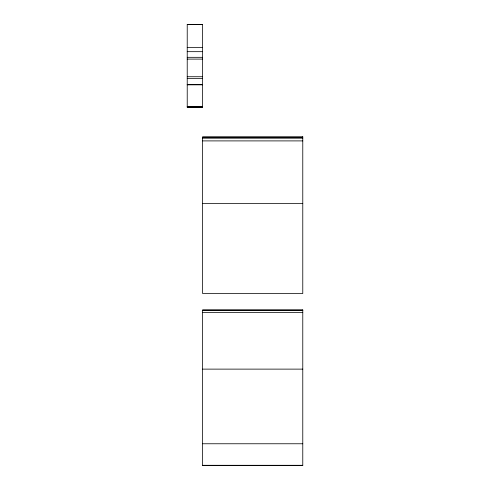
<?xml version="1.0" encoding="UTF-8"?>
<svg xmlns="http://www.w3.org/2000/svg" width="490" height="490" viewBox="0 0 490 490"><rect width="100%" height="100%" fill="white"/><g stroke="black" fill="none" stroke-linecap="round" stroke-linejoin="round"><path stroke-width="0.73" d="M187.223 24.61L202.609 24.61M187.223 47.567L202.609 47.567M187.223 51.671L202.609 51.671M187.223 57.324L202.609 57.324M187.223 59.1L202.609 59.1M187.223 76.734L202.609 76.734M187.223 78.621L202.609 78.621M187.223 84.611L202.609 84.611M187.223 84.831L202.609 84.831M187.223 106.71L202.609 106.71M187.223 106.93L202.609 106.93M202.609 137.365L302.777 137.365M202.609 138.18L302.777 138.18M202.609 140.9L302.777 140.9M202.609 203.613L302.777 203.613M202.609 310.17L302.777 310.17M202.609 310.58L302.777 310.58M202.609 312.461L302.777 312.461M202.609 369.123L302.777 369.123M202.609 443.762L302.777 443.762M202.609 465.298L302.777 465.298M202.609 24.5L187.223 24.5L187.223 107.365L202.609 107.365L202.609 24.5M302.777 136.753L202.609 136.753L202.609 293.51L302.777 293.51L302.777 136.753M302.777 309.968L202.609 309.968L202.609 465.5L302.777 465.5L302.777 309.968"/></g></svg>
